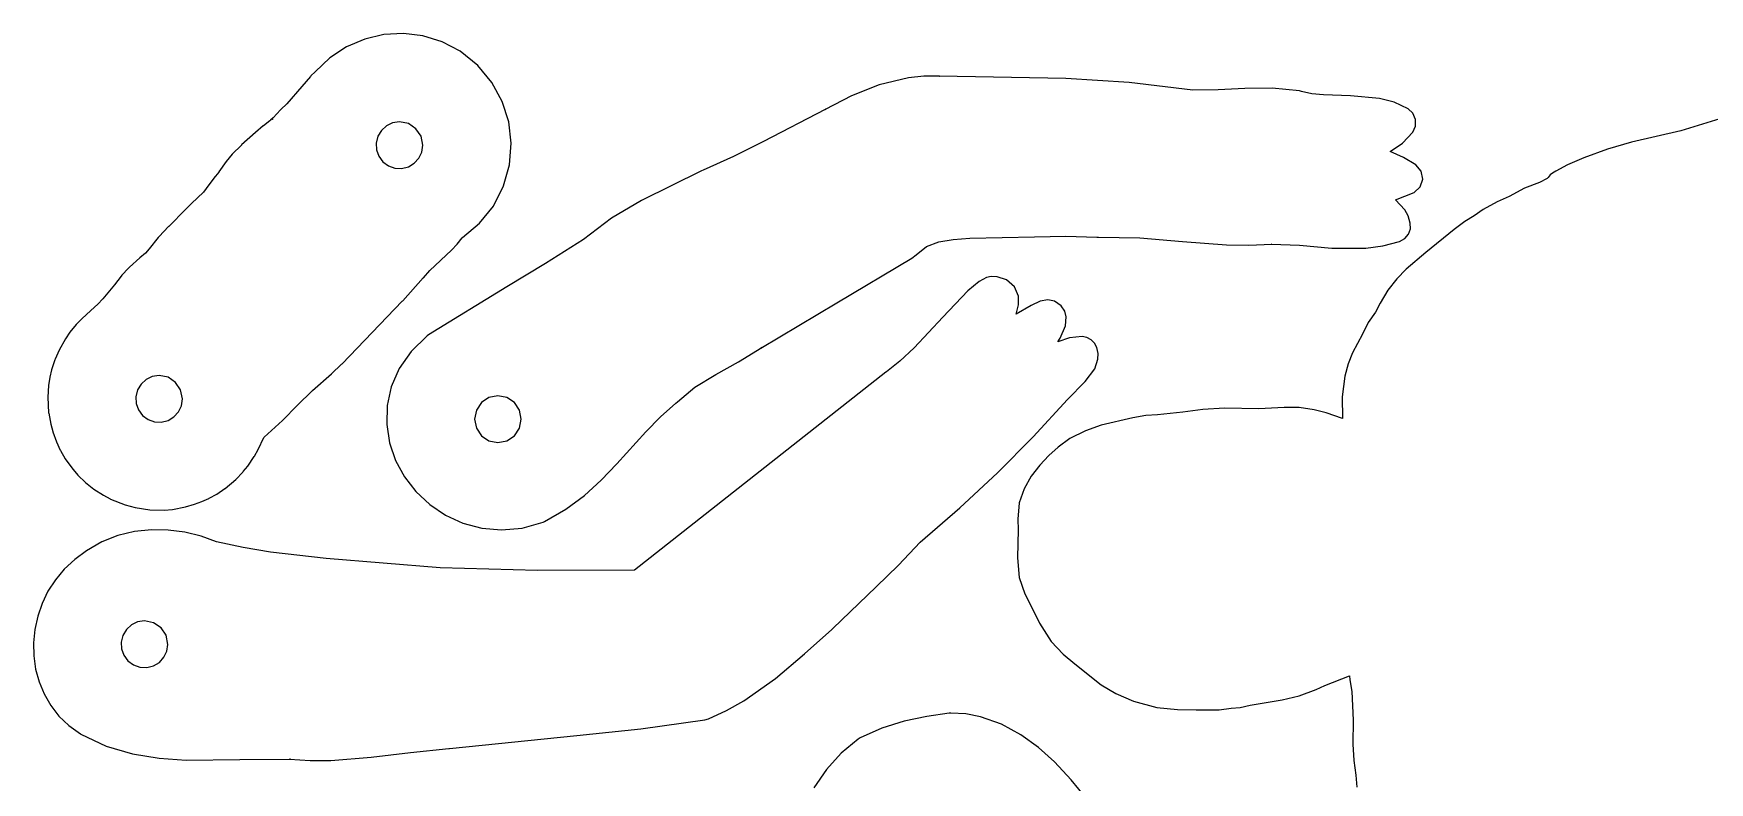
# Model space of a CAD drawing. Extents: x -40 to 800, y 150 to 800.
# Drawn here: x -31.3 to 147.8, y 719.7 to 799.8 of the extents above; entities that cross this region are included whole.
import ezdxf

# ---------------------------------------------------------------- set-up
doc = ezdxf.new("R2010")
doc.units = 0

msp = doc.modelspace()

# ---------------------------------------------------------------- linework, layer by layer
for p, q in [((4.122633, 799.213553), (2.183453, 798.385391)), ((6.164645, 799.688125), (4.122633, 799.213553)), ((8.258178, 799.801432), (6.164645, 799.688125)), ((10.351922, 799.545797), (8.258178, 799.801432)), ((12.394566, 798.913545), (10.351922, 799.545797)), ((14.3348, 797.897), (12.394566, 798.913545)), ((0.398415, 797.211314), (-1.18117, 795.699)), ((2.183453, 798.385391), (0.398415, 797.211314)), ((14.3332, 797.899), (14.3305, 797.899)), ((14.3305, 797.899), (14.3348, 797.897)), ((14.3358, 797.899), (14.3332, 797.899)), ((16.221083, 796.386768), (14.3358, 797.899)), ((-1.67154, 795.216), (-2.61277, 794.123)), ((-1.62548, 795.267), (-1.67154, 795.216)), ((-1.18117, 795.699), (-1.62548, 795.267)), ((-1.10396, 795.775), (-1.26877, 795.605)), ((-1.26877, 795.605), (-1.18117, 795.699)), ((-1.18117, 795.699), (-1.10396, 795.775)), ((17.722806, 794.580828), (16.221083, 796.386768)), ((63.874172, 795.225451), (62.24283, 795.049172)), ((65.5463, 795.249), (63.874172, 795.225451)), ((79.039975, 794.98425), (65.5161, 795.249)), ((65.5161, 795.249), (65.5463, 795.249)), ((-2.61277, 794.123), (-4.18825, 792.285)), ((18.826533, 792.548693), (17.722806, 794.580828)), ((59.104237, 794.302125), (56.134002, 793.135266)), ((62.24283, 795.049172), (59.104237, 794.302125)), ((85.832841, 794.572875), (79.039975, 794.98425)), ((92.6015, 793.752), (85.832841, 794.572875)), ((95.323591, 793.774875), (92.6015, 793.752)), ((98.16765, 793.9215), (95.323591, 793.774875)), ((101.087009, 793.962375), (98.16765, 793.9215)), ((104.035, 793.668), (101.087009, 793.962375)), ((104.249, 793.615), (104.035, 793.668)), ((105.338281, 793.370359), (104.249, 793.615)), ((-4.88707, 791.638), (-5.65579, 790.801)), ((-4.85717, 791.668), (-4.88707, 791.638)), ((-4.18825, 792.285), (-4.85717, 791.668)), ((19.517825, 790.357875), (18.826533, 792.548693)), ((53.3359, 791.675), (46.756475, 788.271625)), ((53.4055, 791.71), (53.2857, 791.647)), ((53.2857, 791.647), (53.3359, 791.675)), ((56.134002, 793.135266), (53.3356, 791.676)), ((53.3356, 791.676), (53.4055, 791.71)), ((106.5995, 793.235125), (105.338281, 793.370359)), ((109.469, 793.123), (106.5995, 793.235125)), ((112.572375, 792.871), (109.469, 793.123)), ((114.128328, 792.471906), (112.572375, 792.871)), ((115.633, 791.755), (114.128328, 792.471906)), ((116.145125, 791.268875), (115.633, 791.755)), ((-6.73648, 789.915), (-7.53044, 789.226)), ((-6.70907, 789.938), (-6.73648, 789.915)), ((-6.01163, 790.472), (-6.70907, 789.938)), ((-5.99443, 790.491), (-6.01163, 790.472)), ((-5.9685, 790.504), (-5.99443, 790.491)), ((-5.94786, 790.521), (-5.9685, 790.504)), ((-5.94336, 790.521), (-5.95262, 790.514)), ((-5.95262, 790.514), (-5.94786, 790.521)), ((-5.66611, 790.792), (-5.94336, 790.521)), ((-5.7603, 790.616), (-5.71826, 790.65)), ((-5.71185, 790.642), (-5.7603, 790.616)), ((-5.71847, 790.65), (-5.71185, 790.642)), ((-5.71826, 790.65), (-5.71847, 790.65)), ((-5.65579, 790.801), (-5.66611, 790.792)), ((6.44368, 789.93675), (5.904851, 789.450125)), ((7.099547, 790.24825), (6.44368, 789.93675)), ((7.8326, 790.358), (7.099547, 790.24825)), ((8.78931, 790.167875), (7.8326, 790.358)), ((9.60037, 789.626), (8.78931, 790.167875)), ((19.782245, 788.075885), (19.517825, 790.357875)), ((116.145, 789.265), (116.424, 789.9135)), ((116.424, 790.62), (116.145125, 791.268875)), ((116.424, 790.619), (116.424, 790.62)), ((116.424, 789.9135), (116.424, 790.619)), ((148.919, 790.682), (144.78, 789.397)), ((-7.53679, 789.22), (-9.05202, 787.89)), ((-7.53044, 789.226), (-7.53679, 789.22)), ((5.52291, 788.815), (5.343797, 788.095891)), ((5.343797, 788.095891), (5.380648, 787.370875)), ((5.904851, 789.450125), (5.52291, 788.815)), ((10.142296, 788.81475), (9.60037, 789.626)), ((10.3326, 787.858), (10.142296, 788.81475)), ((19.605356, 785.770234), (19.782245, 788.075885)), ((46.756475, 788.271625), (43.540581, 786.640203)), ((113.701, 787.172), (115.035125, 788.06925)), ((115.035125, 788.06925), (116.145, 789.265)), ((139.486, 788.198), (136.915125, 787.449125)), ((144.78, 789.397), (139.486, 788.198)), ((-10.0297, 786.903), (-10.6702, 786.107)), ((-10.027, 786.903), (-10.0297, 786.903)), ((-9.0597, 787.882), (-10.027, 786.903)), ((-9.05202, 787.89), (-9.0597, 787.882)), ((5.380648, 787.370875), (5.624112, 786.686922)), ((5.624112, 786.686922), (6.06484, 786.091)), ((9.42456, 785.930875), (9.911276, 786.4695)), ((9.911276, 786.4695), (10.222831, 787.125125)), ((10.222831, 787.125125), (10.3326, 787.858)), ((43.540581, 786.640203), (40.2813, 785.202)), ((115.139125, 786.55775), (113.701, 787.172)), ((116.455, 785.771), (115.139125, 786.55775)), ((134.387, 786.524), (132.648, 785.765)), ((136.915125, 787.449125), (134.387, 786.524)), ((-11.8471, 784.513), (-12.5378, 783.641)), ((-11.8283, 784.534), (-11.8471, 784.513)), ((-11.4789, 784.985), (-11.8283, 784.534)), ((-11.4625, 785.007), (-11.4789, 784.985)), ((-10.6729, 786.103), (-11.4625, 785.007)), ((-10.6702, 786.107), (-10.6729, 786.103)), ((6.06484, 786.091), (6.660806, 785.65025)), ((6.660806, 785.65025), (7.344879, 785.40675)), ((7.344879, 785.40675), (8.07005, 785.369875)), ((8.07005, 785.369875), (8.78931, 785.549)), ((8.78931, 785.549), (9.42456, 785.930875)), ((18.97272, 783.508436), (19.605356, 785.770234)), ((40.1258, 785.131), (33.708663, 781.943375)), ((40.2813, 785.202), (40.1258, 785.131)), ((117.031156, 785.075969), (116.455, 785.771)), ((117.1845, 784.236), (117.031156, 785.075969)), ((130.82, 784.69), (130.577, 784.425)), ((131.06, 784.877), (130.82, 784.69)), ((131.42, 785.099), (131.06, 784.877)), ((132.648, 785.765), (131.42, 785.099)), ((-13.0862, 782.83), (-14.3721, 781.636)), ((-12.5378, 783.641), (-13.0862, 782.83)), ((17.8699, 781.358), (18.97272, 783.508436)), ((114.272, 782.033), (116.267, 782.806)), ((116.267, 782.806), (116.926094, 783.422281)), ((116.926094, 783.422281), (117.1845, 784.236)), ((128.045, 783.256), (126.422, 782.361)), ((129.659, 783.865), (128.045, 783.256)), ((130.5, 784.307), (129.659, 783.865)), ((130.577, 784.425), (130.5, 784.307)), ((-14.9743, 781.03), (-16.8237, 779.166)), ((-14.9602, 781.042), (-14.9743, 781.03)), ((-14.3848, 781.623), (-14.9602, 781.042)), ((-14.3721, 781.636), (-14.3848, 781.623)), ((16.382725, 779.510125), (17.8699, 781.358)), ((33.708663, 781.943375), (30.51162, 780.076516)), ((115.265125, 780.96425), (114.272, 782.033)), ((115.628891, 780.301906), (115.265125, 780.96425)), ((123.629, 780.977), (122.693, 780.298)), ((125.128, 781.818), (123.629, 780.977)), ((126.422, 782.361), (125.128, 781.818)), ((-16.829, 779.162), (-17.8542, 778.105)), ((-16.8263, 779.162), (-16.829, 779.162)), ((-16.8237, 779.166), (-16.8263, 779.162)), ((14.5603, 777.993), (16.382725, 779.510125)), ((30.51162, 780.076516), (27.4887, 777.795)), ((115.86, 779.54), (115.628891, 780.301906)), ((115.864141, 778.913594), (115.86, 779.54)), ((121.67, 779.713), (120.54, 778.845)), ((122.693, 780.298), (121.67, 779.713)), ((-17.9443, 777.997), (-18.9119, 776.77)), ((-17.8542, 778.105), (-17.9443, 777.997)), ((13.9893, 777.278), (14.54, 777.966)), ((14.5059, 777.917), (14.5603, 777.993)), ((14.54, 777.966), (14.5059, 777.917)), ((27.4887, 777.795), (23.456345, 775.219719)), ((64.162534, 777.042734), (65.464825, 777.547625)), ((65.464825, 777.547625), (66.999428, 777.797703)), ((66.999428, 777.797703), (68.7979, 777.926)), ((68.7979, 777.926), (75.684925, 778.0795)), ((75.684925, 778.0795), (79.046594, 778.133)), ((79.046594, 778.133), (82.3438, 778.035)), ((82.3438, 778.035), (82.525, 778.032)), ((82.525, 778.032), (86.971081, 777.945703)), ((86.971081, 777.945703), (91.529175, 777.560625)), ((91.529175, 777.560625), (96.217431, 777.220734)), ((112.933967, 777.086383), (114.721, 777.565)), ((114.721, 777.565), (115.265297, 777.875281)), ((115.265297, 777.875281), (115.656125, 778.34175)), ((115.656125, 778.34175), (115.864141, 778.913594)), ((120.54, 778.845), (117.523, 776.409)), ((-19.8992, 775.831), (-21.0238, 774.814)), ((-19.3118, 776.335), (-19.8992, 775.831)), ((-18.9119, 776.77), (-19.3118, 776.335)), ((11.0977, 774.455), (13.3824, 776.647)), ((13.3824, 776.647), (13.9893, 777.278)), ((54.567312, 771.02775), (62.6045, 775.786)), ((62.6045, 775.786), (63.061, 776.15)), ((63.061, 776.15), (64.162534, 777.042734)), ((96.217431, 777.220734), (98.616042, 777.175225)), ((98.616042, 777.175225), (101.054, 777.27)), ((101.054, 777.27), (101.017, 777.268)), ((101.017, 777.268), (104.016203, 777.160562)), ((104.016203, 777.160562), (107.459875, 776.8675)), ((107.459875, 776.8675), (111.108109, 776.848938)), ((111.108109, 776.848938), (112.933967, 777.086383)), ((117.523, 776.409), (115.4115, 774.598)), ((-21.8961, 773.858), (-22.6281, 772.931)), ((-21.8168, 773.953), (-21.8961, 773.858)), ((-21.1252, 774.711), (-21.8168, 773.953)), ((-21.0238, 774.814), (-21.1252, 774.711)), ((10.3936, 773.7), (11.0977, 774.455)), ((23.456345, 775.219719), (19.306587, 772.72225)), ((70.556787, 773.707375), (69.8035, 773.291)), ((71.068661, 773.822422), (70.556787, 773.707375)), ((71.721, 773.796), (71.068661, 773.822422)), ((72.6985, 773.470375), (71.721, 773.796)), ((115.4115, 774.598), (114.412094, 773.571187)), ((-22.6281, 772.931), (-23.8459, 771.441)), ((8.19048, 771.226), (10.3809, 773.687)), ((10.3809, 773.687), (10.3873, 773.693)), ((10.3873, 773.693), (10.3936, 773.7)), ((19.306587, 772.72225), (10.942, 767.579)), ((68.5863, 772.293), (65.9063, 769.466)), ((69.8035, 773.291), (68.5863, 772.293)), ((73.553, 772.736), (72.6985, 773.470375)), ((73.974513, 771.727125), (73.553, 772.736)), ((113.447, 772.355), (112.639, 770.987)), ((114.412094, 773.571187), (113.447, 772.355)), ((-25.1474, 770.189), (-26.0911, 769.313)), ((-25.1448, 770.189), (-25.1474, 770.189)), ((-24.4108, 770.875), (-25.1448, 770.189)), ((-23.8459, 771.441), (-24.4108, 770.875)), ((1.70911, 764.488), (8.14161, 771.174)), ((8.14161, 771.174), (8.19048, 771.226)), ((46.4396, 766.157), (54.567312, 771.02775)), ((73.7327, 769.808), (73.9905, 770.791)), ((75.326, 770.726), (73.7327, 769.808)), ((73.9905, 770.791), (73.974513, 771.727125)), ((76.3161, 771.194), (75.326, 770.726)), ((77.129, 771.332), (76.3161, 771.194)), ((77.82735, 771.191), (77.129, 771.332)), ((78.5605, 770.702), (77.82735, 771.191)), ((78.946656, 770.106969), (78.5605, 770.702)), ((112.639, 770.987), (112.131, 770.007)), ((-26.6942, 768.698), (-27.3781, 767.864)), ((-26.669, 768.724), (-26.6942, 768.698)), ((-26.0977, 769.306), (-26.669, 768.724)), ((-26.0938, 769.308), (-26.0977, 769.306)), ((-26.0911, 769.313), (-26.0938, 769.308)), ((65.9063, 769.466), (62.838112, 766.213)), ((78.4461, 767.239), (79.0096, 768.539)), ((79.098625, 769.517), (78.946656, 770.106969)), ((79.0096, 768.539), (79.098625, 769.517)), ((111.353, 768.892), (110.753, 767.659)), ((112.131, 770.007), (111.353, 768.892)), ((-27.8572, 767.177), (-28.5432, 765.956)), ((-27.8545, 767.177), (-27.8572, 767.177)), ((-27.3781, 767.864), (-27.8545, 767.177)), ((10.8119, 767.485), (9.078008, 765.814898)), ((10.942, 767.579), (10.8119, 767.485)), ((79.426125, 767.2605), (78.1815, 766.829)), ((78.1815, 766.829), (78.4461, 767.239)), ((80.7849, 767.404), (79.426125, 767.2605)), ((81.295561, 767.302906), (80.7849, 767.404)), ((81.745162, 767.0625), (81.295561, 767.302906)), ((82.106508, 766.702844), (81.745162, 767.0625)), ((82.3524, 766.244), (82.106508, 766.702844)), ((110.753, 767.659), (109.6965, 765.67075)), ((-28.9936, 764.918), (-29.3406, 763.831)), ((-28.9696, 764.982), (-28.9936, 764.918)), ((-28.5432, 765.956), (-28.9696, 764.982)), ((9.078008, 765.814898), (7.803029, 763.982938)), ((44.054877, 764.705797), (46.5457, 766.223)), ((46.5457, 766.223), (46.4396, 766.157)), ((61.310042, 764.771937), (59.8909, 763.65)), ((62.838112, 766.213), (61.310042, 764.771937)), ((82.1292, 763.967), (82.466238, 764.98775)), ((82.489664, 765.599656), (82.3517, 766.247)), ((82.3517, 766.247), (82.3524, 766.244)), ((82.466238, 764.98775), (82.489664, 765.599656)), ((109.6965, 765.67075), (109.205562, 764.500844)), ((-29.5194, 763.062), (-29.6614, 762.176)), ((-29.3406, 763.831), (-29.5194, 763.062)), ((-18.586927, 763.13025), (-19.242787, 762.81875)), ((-17.8539, 763.24), (-18.586927, 763.13025)), ((-16.897137, 763.049875), (-17.8539, 763.24)), ((-16.0861, 762.508), (-16.897137, 763.049875)), ((-1.46501, 761.641), (0.558702, 763.413)), ((0.558702, 763.413), (1.66043, 764.44)), ((1.66043, 764.44), (1.70911, 764.488)), ((7.803029, 763.982938), (6.961623, 762.039508)), ((59.8001, 763.584), (32.9452, 742.439)), ((39.41538, 761.984141), (41.629987, 763.348625)), ((41.629987, 763.348625), (44.054877, 764.705797)), ((59.8909, 763.65), (59.8001, 763.584)), ((81.1207, 762.602), (82.1292, 763.967)), ((108.85, 763.177), (108.584875, 760.95825)), ((109.205562, 764.500844), (108.85, 763.177)), ((-29.6614, 762.176), (-29.7459, 760.918)), ((-20.1636, 761.697), (-20.342683, 760.977891)), ((-19.78163, 762.332125), (-20.1636, 761.697)), ((-19.242787, 762.81875), (-19.78163, 762.332125)), ((-15.5442, 761.69675), (-16.0861, 762.508)), ((-15.3539, 760.74), (-15.5442, 761.69675)), ((-3.08293, 760.037), (-1.46501, 761.641)), ((6.961623, 762.039508), (6.52845, 760.035)), ((37.5554, 760.445), (39.41538, 761.984141)), ((79.2114, 760.688), (81.1207, 762.602)), ((-29.7459, 760.918), (-29.652, 759.239)), ((-20.342683, 760.977891), (-20.305813, 760.252875)), ((-20.305813, 760.252875), (-20.062336, 759.568922)), ((-20.062336, 759.568922), (-19.6216, 758.973)), ((-15.775225, 759.3515), (-15.463669, 760.007125)), ((-15.463669, 760.007125), (-15.3539, 760.74)), ((-4.62611, 758.471), (-3.09034, 760.029)), ((-3.09034, 760.029), (-3.08293, 760.037)), ((6.52845, 760.035), (6.478171, 758.019805)), ((16.052164, 759.546234), (15.8557, 758.573)), ((16.587938, 760.340875), (16.052164, 759.546234)), ((17.382592, 760.876578), (16.587938, 760.340875)), ((18.3557, 761.073), (17.382592, 760.876578)), ((19.312387, 760.882875), (18.3557, 761.073)), ((20.1235, 760.341), (19.312387, 760.882875)), ((20.6654, 759.52975), (20.1235, 760.341)), ((20.8557, 758.573), (20.6654, 759.52975)), ((35.736762, 758.838785), (37.3882, 760.294)), ((37.3882, 760.294), (37.5554, 760.445)), ((75.559339, 756.677484), (79.2114, 760.688)), ((93.676913, 759.59325), (91.547, 759.314)), ((96.0139, 759.757), (93.676913, 759.59325)), ((99.6793, 759.689), (96.0139, 759.757)), ((102.368787, 759.83175), (99.6793, 759.689)), ((103.965536, 759.809937), (102.368787, 759.83175)), ((105.585, 759.571), (103.965536, 759.809937)), ((106.857375, 759.241), (105.585, 759.571)), ((108.584875, 760.95825), (108.601, 758.642)), ((-29.652, 759.239), (-29.6488, 759.216)), ((-29.6488, 759.216), (-29.435, 758.056)), ((-29.435, 758.056), (-29.4313, 758.046)), ((-29.4313, 758.046), (-29.2195, 757.248)), ((-19.6216, 758.973), (-19.025644, 758.53225)), ((-19.025644, 758.53225), (-18.3416, 758.28875)), ((-18.3416, 758.28875), (-17.616456, 758.251875)), ((-17.616456, 758.251875), (-16.8972, 758.431)), ((-16.8972, 758.431), (-16.261944, 758.812875)), ((-16.261944, 758.812875), (-15.775225, 759.3515)), ((-6.60334, 756.648), (-5.45174, 757.702)), ((-5.45174, 757.702), (-5.44301, 757.713)), ((-5.44301, 757.713), (-4.64807, 758.449)), ((-4.64807, 758.449), (-4.62611, 758.471)), ((6.478171, 758.019805), (6.785446, 756.044312)), ((15.8557, 758.573), (16.052164, 757.599766)), ((16.052164, 757.599766), (16.587938, 756.805125)), ((20.123463, 756.805125), (20.659236, 757.599766)), ((20.659236, 757.599766), (20.8557, 758.573)), ((34.169323, 757.229656), (35.736762, 758.838785)), ((82.83015, 757.94325), (81.140631, 757.335687)), ((86.1979, 758.729), (82.83015, 757.94325)), ((87.5849, 758.972), (86.1979, 758.729)), ((88.8329, 759.029), (87.5849, 758.972)), ((91.547, 759.314), (88.8329, 759.029)), ((108.603, 758.632), (106.857375, 759.241)), ((108.601, 758.642), (108.603, 758.632)), ((-29.2195, 757.248), (-29.2158, 757.238)), ((-29.2158, 757.238), (-28.8272, 756.162)), ((-28.8272, 756.162), (-28.4052, 755.25)), ((-7.26374, 755.333), (-6.64102, 756.602)), ((-6.64102, 756.602), (-6.60334, 756.648)), ((6.785446, 756.044312), (7.424936, 754.158914)), ((16.587938, 756.805125), (17.382592, 756.269422)), ((17.382592, 756.269422), (18.3557, 756.073)), ((18.3557, 756.073), (19.328808, 756.269422)), ((19.328808, 756.269422), (20.123463, 756.805125)), ((31.058888, 753.78525), (34.169323, 757.229656)), ((71.743562, 752.820625), (75.559339, 756.677484)), ((79.481, 756.505), (78.214462, 755.595375)), ((81.140631, 757.335687), (79.481, 756.505)), ((-28.4052, 755.25), (-28.3968, 755.233)), ((-28.3968, 755.233), (-27.8691, 754.325)), ((-27.8691, 754.325), (-27.0594, 753.213)), ((-8.38374, 753.547), (-7.68323, 754.573)), ((-7.68323, 754.573), (-7.64968, 754.629)), ((-7.64968, 754.629), (-7.27115, 755.318)), ((-7.27115, 755.318), (-7.26374, 755.333)), ((7.424936, 754.158914), (8.3713, 752.414)), ((77.2342, 754.703), (76.265902, 753.672531)), ((78.214462, 755.595375), (77.2342, 754.703)), ((-27.0594, 753.213), (-27.0369, 753.183)), ((-27.0369, 753.183), (-26.5214, 752.599)), ((-26.5214, 752.599), (-25.7109, 751.815)), ((-9.66392, 752.117), (-8.90248, 752.909)), ((-8.90248, 752.909), (-8.85171, 752.968)), ((-8.85171, 752.968), (-8.38374, 753.547)), ((8.3713, 752.414), (9.596978, 750.841289)), ((29.402113, 752.06777), (31.058888, 753.78525)), ((67.730255, 749.078703), (71.743562, 752.820625)), ((75.356263, 752.4735), (74.594542, 751.125219)), ((76.265902, 753.672531), (75.356263, 752.4735)), ((-25.7109, 751.815), (-24.8199, 751.101)), ((-24.8199, 751.101), (-23.8002, 750.445)), ((-23.8002, 750.445), (-23.0763, 750.058)), ((-12.4878, 750.131), (-11.6911, 750.571)), ((-11.6911, 750.571), (-11.6881, 750.571)), ((-11.6881, 750.571), (-10.8186, 751.153)), ((-10.8186, 751.153), (-10.804, 751.163)), ((-10.804, 751.163), (-9.66392, 752.117)), ((9.596978, 750.841289), (11.069089, 749.4655)), ((25.601008, 748.936746), (27.601783, 750.431969)), ((27.601783, 750.431969), (29.402113, 752.06777)), ((74.594542, 751.125219), (74.07, 749.647)), ((-23.0763, 750.058), (-23.0303, 750.036)), ((-23.0303, 750.036), (-21.4916, 749.42)), ((-21.4916, 749.42), (-20.3949, 749.127)), ((-20.3949, 749.127), (-18.8532, 748.89)), ((-18.8532, 748.89), (-17.3061, 748.858)), ((-17.3061, 748.858), (-17.3013, 748.858)), ((-17.3013, 748.858), (-16.4155, 748.932)), ((-16.4155, 748.932), (-16.4096, 748.932)), ((-16.4096, 748.932), (-15.0434, 749.188)), ((-15.0434, 749.188), (-15.0126, 749.197)), ((-15.0126, 749.197), (-14.049, 749.482)), ((-14.049, 749.482), (-13.2907, 749.765)), ((-13.2907, 749.765), (-13.2878, 749.765)), ((-13.2878, 749.765), (-12.5336, 750.107)), ((-12.5336, 750.107), (-12.4878, 750.131)), ((11.069089, 749.4655), (12.754221, 748.326523)), ((23.3429, 747.641), (25.601008, 748.936746)), ((63.4856, 745.413), (67.730255, 749.078703)), ((74.07, 749.647), (73.900862, 747.897)), ((12.754221, 748.326523), (14.618962, 747.46425)), ((14.618962, 747.46425), (16.629903, 746.91857)), ((16.629903, 746.91857), (18.75363, 746.729375)), ((18.75363, 746.729375), (20.956733, 746.936555)), ((20.956733, 746.936555), (23.2058, 747.58)), ((23.2058, 747.58), (23.3429, 747.641)), ((73.900862, 747.897), (73.9703, 746.735)), ((-23.963924, 745.448877), (-25.6003, 744.49)), ((-22.244797, 746.133641), (-23.963924, 745.448877)), ((-20.470184, 746.56174), (-22.244797, 746.133641)), ((-18.66735, 746.750625), (-20.470184, 746.56174)), ((-16.86356, 746.717744), (-18.66735, 746.750625)), ((-15.086078, 746.480547), (-16.86356, 746.717744)), ((-13.36217, 746.056482), (-15.086078, 746.480547)), ((-11.7191, 745.463), (-13.36217, 746.056482)), ((-8.854338, 744.840881), (-11.7191, 745.463)), ((61.16863, 742.964047), (63.4856, 745.413)), ((73.9703, 746.735), (73.8737, 743.774)), ((-26.867993, 743.585344), (-27.978808, 742.551736)), ((-25.6003, 744.49), (-26.867993, 743.585344)), ((-5.941039, 744.357547), (-8.854338, 744.840881)), ((0.005271, 743.685875), (-5.941039, 744.357547)), ((12.1954, 742.673), (0.005271, 743.685875)), ((73.8698, 743.767), (74.0688, 741.659)), ((73.871, 743.767), (73.8698, 743.767)), ((73.8737, 743.774), (73.871, 743.77)), ((73.871, 743.77), (73.871, 743.767)), ((-27.978808, 742.551736), (-28.931302, 741.407718)), ((22.587438, 742.384625), (12.1954, 742.673)), ((32.9452, 742.439), (22.587438, 742.384625)), ((58.778188, 740.666125), (61.16863, 742.964047)), ((74.0688, 741.659), (74.683312, 739.8915)), ((-29.724028, 740.171828), (-30.355543, 738.862609)), ((-28.931302, 741.407718), (-29.724028, 740.171828)), ((54.1442, 736.199), (58.778188, 740.666125)), ((74.683312, 739.8915), (75.3525, 738.586)), ((-30.355543, 738.862609), (-30.824403, 737.4986)), ((75.3525, 738.586), (76.233638, 736.760375)), ((-31.129161, 736.098342), (-31.268375, 734.680375)), ((-30.824403, 737.4986), (-31.129161, 736.098342)), ((-21.33773, 736.096125), (-21.7197, 735.461)), ((-20.798887, 736.58275), (-21.33773, 736.096125)), ((-20.143027, 736.89425), (-20.798887, 736.58275)), ((-19.41, 737.004), (-20.143027, 736.89425)), ((-18.436892, 736.807578), (-19.41, 737.004)), ((-17.642238, 736.271875), (-18.436892, 736.807578)), ((-17.106464, 735.477234), (-17.642238, 736.271875)), ((51.134358, 733.487453), (54.0425, 736.101)), ((54.0425, 736.101), (54.1442, 736.199)), ((76.233638, 736.760375), (77.466, 734.808)), ((-31.268375, 734.680375), (-31.240599, 733.26324)), ((-21.7197, 735.461), (-21.898783, 734.741734)), ((-21.898783, 734.741734), (-21.861913, 734.016375)), ((-16.91, 734.504), (-17.106464, 735.477234)), ((-17.019769, 733.770969), (-16.91, 734.504)), ((77.466, 734.808), (78.761262, 733.45375)), ((-31.240599, 733.26324), (-31.044388, 731.865479)), ((-21.861913, 734.016375), (-21.618436, 733.332078)), ((-21.618436, 733.332078), (-21.1777, 732.736)), ((-21.1777, 732.736), (-20.581744, 732.29525)), ((-18.4533, 732.194), (-17.818044, 732.576031)), ((-17.818044, 732.576031), (-17.331325, 733.115)), ((-17.331325, 733.115), (-17.019769, 733.770969)), ((48.029613, 730.858625), (51.134358, 733.487453)), ((78.761262, 733.45375), (80.0173, 732.407)), ((-31.044388, 731.865479), (-30.678298, 730.50563)), ((-20.581744, 732.29525), (-19.8977, 732.05175)), ((-19.8977, 732.05175), (-19.172556, 732.014875)), ((-19.172556, 732.014875), (-18.4533, 732.194)), ((44.633886, 728.460984), (48.029613, 730.858625)), ((80.0173, 732.407), (82.826413, 730.185125)), ((106.723, 730.096), (109.361, 731.137)), ((109.361, 731.137), (109.395, 730.713)), ((-30.678298, 730.50563), (-30.140884, 729.202234)), ((-30.140884, 729.202234), (-29.430702, 727.973833)), ((82.826413, 730.185125), (84.40023, 729.234359)), ((84.40023, 729.234359), (86.2737, 728.435)), ((102.1806, 728.580875), (103.968637, 729.011766)), ((103.968637, 729.011766), (105.81, 729.667)), ((105.81, 729.667), (106.723, 730.096)), ((109.395, 730.713), (109.621, 729.477)), ((109.621, 729.477), (109.736, 726.39)), ((-29.430702, 727.973833), (-28.546307, 726.838967)), ((40.8528, 726.541), (42.797412, 727.425881)), ((42.797412, 727.425881), (44.633886, 728.460984)), ((66.5878, 727.146), (64.180581, 726.802203)), ((66.7454, 727.157), (66.5878, 727.146)), ((66.7468, 727.154), (66.7454, 727.157)), ((68.35615, 727.069), (66.7468, 727.154)), ((86.2737, 728.435), (88.7738, 727.748)), ((88.7738, 727.748), (90.997225, 727.538375)), ((90.997225, 727.538375), (92.9679, 727.514)), ((92.9679, 727.514), (95.4287, 727.518)), ((95.4287, 727.518), (96.6984, 727.677)), ((96.6984, 727.677), (97.6622, 727.757)), ((97.6622, 727.757), (98.7438, 727.989)), ((98.7438, 727.989), (102.1806, 728.580875)), ((-28.546307, 726.838967), (-27.486255, 725.816176)), ((-27.486255, 725.816176), (-26.2491, 724.924)), ((26.790112, 724.745125), (33.631639, 725.484641)), ((33.631639, 725.484641), (40.483, 726.438)), ((40.483, 726.438), (40.8528, 726.541)), ((59.391231, 725.531484), (57.0757, 724.511)), ((61.770625, 726.279625), (59.391231, 725.531484)), ((64.180581, 726.802203), (61.770625, 726.279625)), ((69.9115, 726.765), (68.35615, 727.069)), ((69.9147, 726.765), (69.9115, 726.765)), ((72.176281, 725.955469), (69.9147, 726.765)), ((74.245825, 724.83075), (72.176281, 725.955469)), ((109.736, 726.39), (109.704, 723.841)), ((-26.2491, 724.924), (-26.2069, 724.899)), ((-26.2069, 724.899), (-23.495822, 723.616248)), ((-23.495822, 723.616248), (-20.693435, 722.788547)), ((13.2005, 723.365), (26.790112, 724.745125)), ((56.8535, 724.375), (55.035397, 722.857602)), ((57.0757, 724.511), (56.8535, 724.375)), ((76.127456, 723.467906), (74.245825, 724.83075)), ((109.704, 723.841), (109.838875, 722.08025)), ((-20.693435, 722.788547), (-17.832468, 722.324104)), ((-17.832468, 722.324104), (-14.945654, 722.131125)), ((-14.945654, 722.131125), (-9.225403, 722.192391)), ((-9.225403, 722.192391), (-3.79453, 722.238)), ((-3.9115, 722.246), (-1.694465, 722.09698)), ((-3.79453, 722.238), (-3.9115, 722.246)), ((-1.694465, 722.09698), (0.499541, 722.102719)), ((0.499541, 722.102719), (4.813314, 722.43325)), ((4.813314, 722.43325), (9.019505, 722.947156)), ((9.019505, 722.947156), (13.1078, 723.354)), ((13.1078, 723.354), (13.2005, 723.365)), ((55.035397, 722.857602), (53.454125, 721.114313)), ((77.8253, 721.944), (76.127456, 723.467906)), ((77.8377, 721.932), (77.8253, 721.944)), ((79.607917, 720.036656), (77.8377, 721.932)), ((109.838875, 722.08025), (110.042, 720.507)), ((53.454125, 721.114313), (52.124141, 719.180242)), ((81.249763, 718.035), (79.607917, 720.036656)), ((110.042, 720.507), (110.15, 719.218))]:
    msp.add_line(p, q)

doc.saveas('drawing.dxf')
